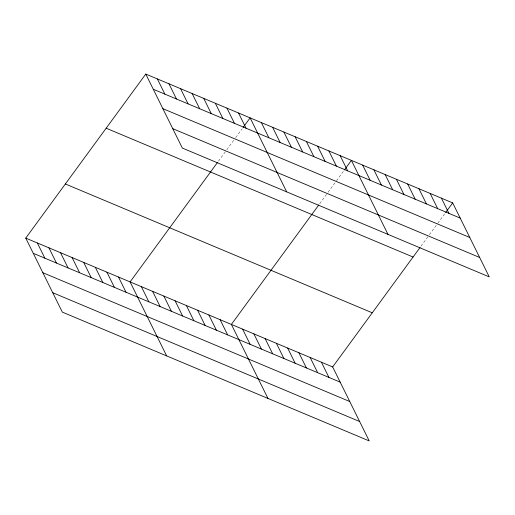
<?xml version="1.0" encoding="UTF-8"?>
<svg xmlns="http://www.w3.org/2000/svg" width="515" height="515" viewBox="0 0 515 515"><rect width="100%" height="100%" fill="white"/><g stroke="black" fill="none" stroke-linecap="round" stroke-linejoin="round"><path stroke-width="0.39" stroke-dasharray="2.58 1.93" d="M218.437 161.176L225.428 151.622M226.825 149.717L234.28 139.526M235.677 137.614L242.198 128.698M319.712 203.689L327.637 192.868M328.1 192.23L335.561 182.04M336.488 180.765L343.479 171.212M420.993 246.202L428.918 235.374M429.381 234.743L436.836 224.553M437.769 223.278L444.76 213.725"/><path stroke-width="0.77" d="M25.75 238.11L332.658 366.938L369.229 440.93L62.321 312.103L25.75 238.11L145.771 74.07L452.679 202.897L489.25 276.89L182.342 148.062L145.771 74.07M217.504 162.45L130.095 281.911L166.667 355.904M243.132 127.424L250.123 117.871L286.694 191.863M318.785 204.964L231.377 324.424L267.948 398.417M344.413 169.937L351.404 160.384L387.969 234.376M332.658 366.938L420.06 247.477M445.694 212.45L452.679 202.897M153.283 89.262L460.191 218.09M162.875 108.665L469.777 237.492M172.75 128.66L479.658 257.487M106.167 128.203L413.075 257.03M65.36 183.977L372.268 312.805M33.256 253.303L340.164 382.13M42.848 272.705L349.756 401.533M52.73 292.7L359.637 421.527M441.426 198.172L448.938 213.365M430.173 193.453L437.686 208.646M418.92 188.728L426.433 203.921M407.668 184.003L415.174 199.196M396.415 179.278L403.921 194.47M385.162 174.553L392.668 189.752M373.909 169.834L381.415 185.027M362.657 165.109L370.163 180.302M340.151 155.659L347.657 170.858M328.892 150.94L336.404 166.133M317.639 146.215L325.152 161.407M306.386 141.49L313.899 156.682M295.134 136.765L302.646 151.957M283.881 132.046L291.393 147.239M272.628 127.321L280.141 142.513M261.375 122.596L268.882 137.788M238.529 113.004L246.035 128.196M226.935 108.137L234.441 123.33M215.341 103.27L222.847 118.463M203.747 98.404L211.253 113.596M192.153 93.537L199.659 108.729M321.405 362.212L328.911 377.405M180.559 88.67L188.065 103.863M310.152 357.487L317.658 372.68M168.965 83.803L176.471 98.996M298.9 352.769L306.406 367.961M157.371 78.937L164.877 94.129M287.647 348.043L295.153 363.236M276.388 343.318L283.9 358.511M265.135 338.593L272.647 353.786M253.882 333.868L261.395 349.067M242.629 329.149L250.142 344.342M220.124 319.699L227.636 334.892M208.871 314.974L216.377 330.173M197.618 310.255L205.125 325.448M186.366 305.53L193.872 320.723M175.113 300.805L182.619 315.998M163.86 296.08L171.366 311.272M152.607 291.355L160.114 306.554M141.355 286.636L148.861 301.829M118.502 277.044L126.014 292.237M106.908 272.178L114.42 287.37M95.314 267.311L102.826 282.503M83.72 262.444L91.232 277.637M72.126 257.577L79.638 272.77M60.532 252.711L68.044 267.903M48.938 247.844L56.45 263.036M37.344 242.977L44.857 258.17"/></g></svg>
